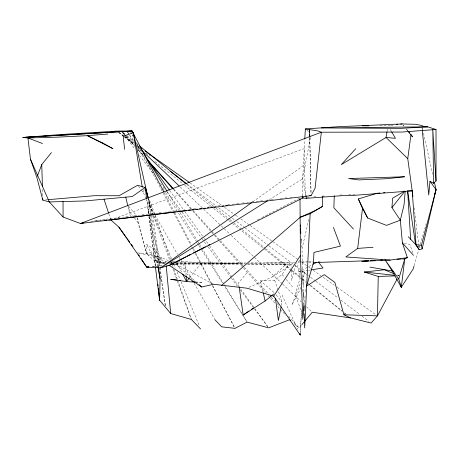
<?xml version="1.0" encoding="UTF-8"?>
<svg xmlns="http://www.w3.org/2000/svg" width="459" height="459" viewBox="0 0 459 459"><rect width="100%" height="100%" fill="white"/><g stroke="black" fill="none" stroke-linecap="round" stroke-linejoin="round"><path stroke-width="0.34" stroke-dasharray="2.29 1.72" d="M302.642 195.907L302.67 178.792L304.753 139.484M168.436 260.712L161.476 257.528L137.465 252.926L146.369 253.345L161.476 257.528L159.789 263.368L155.945 262.198L146.369 253.345L146.582 244.366L156.261 250.729L159.789 263.368L164.729 263.621M301.546 309.469L300.306 333.636L301.437 312.218L295.321 294.104L300.043 278.217L296.807 262.628M302.458 291.689L302.601 288.86M304.437 302.297L305.206 294.546M305.482 291.729L305.763 288.912M387.098 131.251L387.459 129.174M305.757 194.834L302.67 178.792L310.496 137.379M281.39 305.47L282.078 302.051L278.269 290.822M303.055 280.96L301.947 248.956L309.182 217.876M300.639 287.242L299.882 289.979L291.89 304.937L300.668 282.664M302.338 281.08L304.799 272.181L302.062 272.032M295.906 264.671L291.528 280.317L291.465 269.967M414.184 265.52L418.522 250.482M419.503 247.068L420.094 245.014M420.295 244.331L426.199 223.831M302.475 278.079L304.799 272.181M144.384 189.251L143.093 192.149L146.404 198.994M263.064 292.194L260.345 280.707L274.683 280.254L282.13 274.539L289.749 262.875L294.592 262.227M189.556 277.695L201.34 262.841L238.055 263.254L176.118 262.996M293.869 323.371L299.153 327.967L301.408 325.253M246.833 272.887L238.594 282.761L239.093 286.267M248.956 287.334L272.52 276.863L286.25 264.045L291.431 264.447L291.448 267.207M155.945 262.198L161.476 257.528M272.646 294.953L274.792 293.232L260.345 280.707M252.72 201.874L303.439 165.538M272.451 294.844L273.621 294.041M272.52 276.863L291.431 264.447L247.057 263.931M269.284 199.734L302.67 178.792M301.379 271.992L298.643 271.843L301.138 270.523M301.764 270.196L308.006 266.897M308.632 266.564L311.753 264.918M257.482 219.861L259.387 218.88M261.923 217.572L299.985 197.944M114.228 218.719L304.225 148.618L305.292 195.609M137.316 217.698L137.964 222.42L146.369 253.345L156.261 250.729L154.912 259.914L159.789 263.368M90.624 221.473L105.312 219.299M171.993 264.877L176.032 264.189L243.958 264.522M298.643 271.843L301.431 271.407M302.125 271.298L307.696 270.42M308.396 270.311L310.485 269.984M390.161 125.456L378.79 125.76M390.861 125.364L392.967 125.1M106.023 219.213L154.419 213.481M155.131 213.395L163.668 212.385M164.379 212.299L168.648 211.794M169.36 211.708L171.494 211.456M174.345 211.117L176.48 210.865M179.326 210.532L180.748 210.36M183.594 210.021L185.017 209.855M188.574 209.436L190.714 209.178M193.56 208.845L195.695 208.593M207.795 207.158L212.064 206.653M212.775 206.567L214.198 206.401M217.755 205.976L220.601 205.638M227.721 204.794L231.279 204.375M231.99 204.289L236.259 203.785M236.97 203.698L239.105 203.446M241.95 203.113L244.09 202.861M246.936 202.522L248.359 202.35M251.916 201.931L253.339 201.765M256.185 201.426L260.454 200.922M261.171 200.835L262.594 200.669M266.151 200.244L268.286 199.992M271.131 199.654L273.266 199.401M280.386 198.558L282.52 198.305M285.366 197.967L286.789 197.8M290.346 197.381L291.769 197.209M339.689 195.115L341.714 194.886M152.279 266.541L162.061 265.572M171.838 264.602L176.032 264.189L213.544 284.247M45.665 199.883L47.076 199.757M306.945 197.381L309.733 197.158M313.91 196.819L315.999 196.653M152.348 266.656L161.528 265.945M322.264 196.142L325.092 196.045L322.264 196.142L324.393 196.085M397.448 275.825L398.871 275.779L397.196 274.58M348.725 194.513L356.557 194.283M96.057 220.395L101.703 220.228M317.995 261.619L321.535 261.527M298.092 261.928L300.932 261.882M301.643 261.871L308.041 261.773M308.752 261.762L313.021 261.693M247.544 264.482L286.25 264.045L248.365 263.707M177.587 261.647L185.006 261.636L201.34 262.841M265.939 262.927L289.749 262.875L249.03 262.892M158.407 266.995L157.225 258.515L161.166 262.932L165.452 262.927L161.166 262.932L154.912 259.914L146.582 244.366M170.45 262.927L171.878 262.927M176.17 262.927L245.462 262.892M308.741 262.565L313.508 262.582M170.421 262.967L171.844 262.973M161.166 262.932L165.452 262.967L161.166 262.932L153.157 233.516L149.634 216.396M170.455 263.013L171.89 263.024M176.176 263.064L244.796 263.678M157.225 258.515L165.808 261.527L167.896 261.555M172.762 261.613L175.545 261.641M170.473 263.036L171.901 263.053M176.199 263.105L246.34 263.919M168.969 263.833L170.381 263.902M173.909 264.08L176.032 264.189L196.383 282.256M298.006 262.032L299.343 262.112M302.016 262.273L306.698 262.554M195.689 282.193L202.763 282.692L195.637 281.952M397.454 275.624L398.871 275.779L397.551 275.234M404.322 243.35L410.088 244.704L412.836 253.316M171.603 262.164L174.133 263.323M174.764 263.609L176.032 264.189M418.292 246.299L421.029 248.153M118.738 132.335L123.993 136.065M124.578 136.478L134.504 143.524M136.839 145.182L138.595 146.421M189.986 182.877L221.525 205.248M224.445 207.319L234.962 214.772M235.542 215.185L238.462 217.256M240.803 218.914L249.558 225.128M250.144 225.541L272.336 241.285M272.921 241.698L298.62 259.926M299.205 260.339L300.955 261.584M301.54 261.997L307.966 266.553M308.551 266.966L310.886 268.624M313.222 270.282L320.812 275.67M323.147 277.322L334.244 285.194M337.164 287.265L376.3 315.017M118.697 132.387L123.838 136.271M124.406 136.702L134.12 144.034M137.545 146.622L139.261 147.918M146.111 153.094L150.11 156.112M187.238 184.151L216.361 206.148M218.65 207.87L231.784 217.79M232.357 218.226L234.641 219.947M236.924 221.674L244.349 227.28M244.922 227.71L268.337 245.399M268.911 245.829L294.609 265.239M295.183 265.669L301.465 270.414M302.033 270.844L307.748 275.159M308.316 275.589L310.032 276.886M310.6 277.316L315.172 280.765M315.74 281.195L338.019 298.017M340.871 300.175L359.718 314.409M362.008 316.136L368.858 321.311M118.657 132.433L123.689 136.461M124.246 136.908L134.303 144.952M137.66 147.632L139.892 149.422M154.981 161.488L182.361 183.388M184.598 185.178L211.415 206.63M213.653 208.42L228.18 220.039M228.737 220.486L232.093 223.172M232.65 223.619L263.942 248.646M264.499 249.094L290.765 270.104M291.322 270.546L301.942 279.043M302.498 279.485L305.849 282.17M309.762 285.297L342.173 311.225M344.405 313.009L345.524 313.904M123.224 132.645L126.558 135.359M127.114 135.812L133.781 141.252M136.564 143.518L138.228 144.878M186.589 184.288L213.819 206.487M216.046 208.294L229.385 219.167M229.942 219.62L233.275 222.34M233.832 222.793L241.612 229.139M242.168 229.586L264.958 248.164M265.514 248.617L291.637 269.909M292.194 270.362L299.974 276.702M302.194 278.515L305.533 281.235M308.31 283.496L309.98 284.855M310.536 285.309L342.213 311.133M344.439 312.946L345.552 313.853M306.951 130.287L308.54 131.63M123.115 132.766L126.231 135.721M126.753 136.214L134.028 143.116M137.666 146.57L139.22 148.045M180.272 186.997L203.136 208.69M203.653 209.178L220.802 225.449M221.324 225.943L230.676 234.819M231.193 235.312L282.119 283.628M282.635 284.115L301.345 301.867M306.537 306.796L311.736 311.724M125.875 136.071L122.519 132.347L125.841 136.088M126.357 136.598L134.998 146.169M138.354 149.886L144.115 156.267M173.875 189.223L192.596 209.958M193.073 210.486L214.674 234.411M215.156 234.939L219.953 240.258M220.435 240.786L243.953 266.834M244.435 267.368L268.435 293.944M271.315 297.134L274.671 300.857M277.07 303.514L278.992 305.642M288.591 316.274L299.153 327.967M126.317 136.621L134.889 146.232M138.222 149.967L143.937 156.37M173.456 189.464L191.076 209.212M192.981 211.347L211.071 231.629M211.547 232.162L213.928 234.83M214.405 235.364L219.167 240.705M219.643 241.239L242.977 267.39M243.454 267.924L265.354 292.475M268.211 295.682L270.116 297.816M270.592 298.35L275.354 303.686M277.735 306.354L285.831 315.431M128.572 206.372L137.132 216.35M403.88 126.036L402.991 124.991L403.828 126.093M406.554 129.174L407.89 130.746M282.13 274.539L284.385 277.225M286.187 279.37L292.498 286.892M276.157 294.885L282.078 302.051M406.422 129.318L407.718 130.93M138.452 186.331L141.831 190.565M142.25 191.093L143.093 192.149L142.864 190.732M133.959 217.405L129.954 212.385L128.084 206.607M134.407 217.962L137.964 222.42M122.415 132.433L124.986 135.87M125.416 136.443L134.854 149.049M139.57 155.354L153.725 174.271M160.587 183.439L164.873 189.171M166.588 191.46L181.603 211.519M182.034 212.092L201.759 238.456M202.189 239.03L203.905 241.325M204.335 241.899L207.766 246.483M208.197 247.057L230.929 277.431M231.353 278.005L237.36 286.026M240.361 290.042L254.085 308.379M254.516 308.953L267.815 326.722M127.493 131.911L129.168 134.235M129.587 134.82L133.776 140.632M137.126 145.285L141.315 151.097M169.801 190.64L184.466 210.991M184.885 211.57L203.739 237.739M204.157 238.319L209.184 245.295M209.602 245.881L238.927 286.582M240.602 288.906L254.424 308.098M254.848 308.678L267.832 326.705M127.413 131.957L129.318 134.986M129.702 135.589L134.275 142.858M137.706 148.309L150.282 168.287M162.859 188.27L165.142 191.902M165.527 192.51L176.962 210.675M178.482 213.096L197.158 242.765M197.542 243.368L198.684 245.186M199.063 245.794L200.21 247.608M201.731 250.029L222.695 283.335M224.979 286.967L247.085 322.086M131.899 133.781L130.781 131.945L131.785 133.839M167.432 191.862L197.72 241.382M198.093 241.996L199.217 243.827M199.59 244.44L223.9 284.178M224.273 284.792L246.713 321.472M390.173 129.323L391.234 131.125M154.637 214.525L150.007 206.458L146.702 199.613L148.796 215.862M154.993 215.145L177.415 254.223M179.194 257.321L180.617 259.805M180.972 260.425L192.005 279.651M194.14 283.375L215.139 319.969M132.117 134.476L133.127 136.369M136.478 142.686L162.939 192.573M163.278 193.205L173.33 212.156M173.663 212.787L191.42 246.259M191.753 246.89L194.1 251.308M195.436 253.838L234.974 328.357M164.167 192.55L174.42 212.224M174.753 212.861L191.294 244.59M193.279 248.399L195.264 252.203M195.597 252.84L212.471 285.205M212.804 285.842L234.641 327.726M176.881 262.898L181.689 272.221M282.067 295.103L297.598 329.258M153.558 215.064L150.007 206.458L148.171 198.845M153.834 215.73L171.591 258.761M172.687 261.406L173.508 263.391M173.777 264.057L175.418 268.027M177.059 271.998L180.06 279.284M181.156 281.929L199.458 326.286M153.208 215.202L150.007 206.458L148.28 198.81M153.455 215.873L169.457 259.587M172.9 269.008L177.088 280.438M177.329 281.109L191.363 319.447L177.977 280.983M170.467 259.387L151.212 204.054L148.762 199.005L156.031 266.708M171.402 262.089L172.108 264.114M172.343 264.786L173.049 266.811M173.984 269.513L177.742 280.306M274.683 280.254L278.045 290.163M108.881 213.946L110.653 219.293M137.47 217.721L146.369 253.345M132.794 135.164L133.127 136.547M127.992 206.659L130.27 216.023M422.418 128.279L422.728 129.673M423.502 133.162L432.642 174.311M149.496 215.713L146.857 199.906M148.928 213.774L148.085 208.862L148.71 213.819M149.404 216.579L158.039 267.086M151.292 215.265L148.762 199.005L150.007 206.458L151.212 204.054L152.784 215.351M151.401 215.971L165.469 306.44L152.881 216.057M148.888 216.568L155.349 266.891M149.072 216.654L155.417 266.926M414.242 207.864L418.711 245.467M418.797 246.179L418.964 247.596M422.01 127.613L422.223 129.742M165.808 261.527L165.94 262.955M185.006 261.636L186.021 275.148M301.402 241.187L301.947 248.956M303.204 285.228L303.451 292.343M303.646 298.034L303.795 302.303M42.509 189.452L42.721 196.567M309.785 138.05L311.041 193.537M309.733 138.016L311.001 193.509"/><path stroke-width="0.69" d="M108.754 220.022L110.871 219.959L118.887 227.119L146.696 267.098L160.616 267.872L169.302 265.342L302.642 198.047L302.642 195.907M394.264 273.868L384.39 269.766L364.268 272.026L378.239 276.433L377.464 315.849L371.142 323.038L350.556 317.926L312.252 312.218L301.861 324.708M158.504 267.7L160.076 279.009L159.623 300.203L170.691 313.537L191.363 319.447L200.554 328.937M334.284 195.718L333.854 207.761L353.447 229.064M306.36 286.886L313.508 262.582L313.945 252.421L340.44 246.127L333.458 227.429M322.275 196.831L322.442 206.458L310.152 213.728L304.684 327.904L304.191 313.681M167.885 265.451L169.302 265.342L201.736 287.013L213.544 284.247L246.994 288.206L273.702 296.164L300.238 335.053L300.312 333.63M304.793 138.784L305.361 128.945L338.868 126.673L402.101 123.947L415.424 124.286L421.798 125.485L424.001 126.684L427.587 126.816L436.016 129.484L436.016 180.926L433.629 183.319L429.997 181.253L428.74 195.006L422.297 130.454M402.635 259.054L404.746 258.962L407.363 257.625L402.394 242.897L400.328 220.194L391.934 207.611L392.617 198.196L404.649 191.059M405.188 191.409L404.029 204.909L400.328 220.194L386.501 225.38L367.659 218.014L362.501 208.386L358.313 198.936L376.535 193.446M304.087 305.82L302.762 319.212L300.416 255.543L299.997 198.661M407.363 257.625L390.219 260.075L345.834 256.954L357.681 248.399L362.501 208.386M398.745 278.934L385.044 259.846L392.175 270.976L401.298 287.277L404.746 258.962L398.745 278.934L401.298 287.277L413.203 268.934L413.989 266.203M412.383 192.252L407.758 158.659L411.006 134.407M107.831 134.039L87.411 135.663L58.178 137.121L27.947 137.97L22.95 137.459L60.204 134.567L116.982 131.096L132.072 130.993L131.957 131.704L133.334 132.72L148.119 198.11M386.983 131.94L386.03 137.47L341.307 164.615L355.754 148.682M281.12 306.836L278.366 320.514L275.434 298.126M408.303 236.729L415.556 244.446L419.216 249.725L422.125 248.898L436.05 189.659L434.501 182.682M422.125 248.898L421.442 245.267L436.05 189.659L429.997 181.253M434.472 195.127L436.05 189.659M37.351 176.141L41.752 164.563L51.448 152.589M397.196 278.911L377.464 315.849L343.923 314.765L334.881 282.417L324.238 274.66L307.432 285.596M42.498 143.529L27.947 137.97L30.455 159.21L49.308 201.937L63.09 217.038L80.428 223.493L311.053 195.643L315.092 188.207L321.346 132.215L317.823 130.924L305.361 128.945M273.702 296.164L300.416 255.543M391.934 207.611L404.821 191.248M177.117 280.024L170.702 279.359L186.503 281.551L189.119 278.246M221.559 285.464L300.238 217.285L315.545 210.365L322.442 206.458M239.191 286.967L243.167 315.012L265.141 300.972L272.112 295.384M251.555 202.712L160.616 267.872L267.459 200.876M243.167 315.012L249.025 310.978M251.366 309.366L253.121 308.155M270.69 296.055L271.866 295.246M313.004 264.258L316.75 262.278M169.302 265.342L185.797 256.833M187.065 256.179L190.238 254.544M193.405 252.909L205.46 246.69M208.633 245.054L209.901 244.4M300.238 217.285L310.152 213.728M83.825 222.822L80.428 223.493L321.346 132.215L401.964 132.049L436.016 129.484M311.179 269.869L323.021 268.01L318.414 262.152M396.478 124.659L397.884 124.481M400.696 124.125L402.101 123.947M110.871 219.959L175.441 211.874M176.864 211.697L186.796 210.452M188.213 210.274L190.342 210.004M191.764 209.826L193.893 209.562M196.022 209.293L197.439 209.115M199.567 208.851L201.696 208.581M203.825 208.317L205.242 208.139M207.37 207.875L208.793 207.697M210.922 207.428L212.339 207.25M214.468 206.986L215.885 206.808M222.276 206.005L223.694 205.827M225.822 205.563L227.239 205.385M302.642 198.047L306.428 198.317L344.244 195.5L353.355 195.419L412.216 190.835L416.026 244.779L419.216 249.725M140.924 258.239L146.696 267.098L148.791 266.891M30.455 159.21L36.858 177.432L42.83 200.124L49.308 201.937L84.915 200.962L132.232 196.555L145.159 187.507L148.55 198.328M377.212 193.245L380.018 192.987M383.517 192.671L384.923 192.545M47.788 199.699L94.52 195.695L119.082 195.741L137.608 185.275L145.159 187.507L146.668 198.529M302.074 197.772L303.468 197.663M146.696 267.098L148.814 266.931M357.681 248.399L373.035 247.298M132.072 130.993L22.95 137.459L132.072 130.993L163.834 191.919M368.221 260.919L361.91 261.32L390.219 260.075M370.321 260.787L375.227 260.471M380.838 260.115L382.238 260.024M313.508 262.582L368.6 260.723M397.006 259.306L401.223 259.117M378.239 276.433L395.314 275.893M104.526 220.142L106.643 220.085M410.644 239.317L407.638 190.904L412.216 190.835M362.409 125.823L368.818 125.8M309.773 195.637L311.053 195.643M182.653 274.086L186.503 281.551L194.983 282.147M416.026 244.779L421.442 245.267M179.251 280.248L180.68 280.397M192.074 281.579L194.214 281.803M364.268 272.026L394.631 275.32M370.006 267.132L392.175 270.976L393.288 271.774M343.923 314.765L350.556 317.926M416.652 245.186L415.556 244.446L407.638 190.904M145.015 150.977L189.406 182.464M170.1 171.207L186.664 183.715M139.341 145.778L186.033 183.835M290.696 320.617L289.64 319.699L268.67 327.864L247.085 322.086L234.974 328.357L221.72 326.831L215.139 319.969M199.057 284.632L201.736 287.013M141.82 150.512L179.234 186.01M407.758 158.659L386.03 137.47L395.48 138.331L391.59 131.727M147.477 159.99L173.393 188.695M402.394 242.897L413.467 255.307M149.175 162.239L172.98 188.93M408.332 131.268L409.669 132.84M408.149 131.469L412.469 136.839L411.373 135.015M146.76 158.659L169.382 190.055M118.887 227.119L126.317 237.441M127.143 238.588L129.622 242.031M131.274 244.326L132.921 246.615M138.618 254.699L139.387 255.875M140.127 147.23L167.053 191.248M358.313 198.936L367.659 218.014M299.652 333.768L300.238 335.053M104.015 199.24L108.663 213.274M145.331 187.077L147.672 196.768M263.219 292.865L265.141 300.972M125.749 197.129L127.671 205.322M401.011 285.923L401.298 287.277M305.889 195.528L306.428 198.317M158.039 267.086L160.076 279.009M142.279 187.197L133.334 132.72L123.167 136.248L124.63 149.347M155.509 267.631L159.623 300.203L158.705 291.649M412.555 193.675L412.893 196.509M157.942 284.523L158.091 285.951M158.321 288.086L158.55 290.226M166.21 265.801L170.691 313.537M186.073 275.859L186.503 281.551M300.261 224.944L300.41 227.062M300.513 228.473L300.857 233.419M301.253 239.07L301.351 240.482M436.016 180.926L432.768 129.323L433.629 183.319M303.078 281.671L303.181 284.517M303.451 292.343L303.623 297.323M303.818 303.009L304.093 310.835M41.752 164.563L42.423 186.612M42.785 198.701L42.83 200.124M309.618 132.335L309.538 129.472L309.716 137.304M309.682 134.476L309.745 136.621M63.026 201.455L63.09 217.038M404.459 176.772L387.057 178.7L358.628 179.917L348.588 178.54L404.459 176.772M427.587 126.816L401.132 128.331L321.346 127.952L427.587 126.816M102.512 142.841L87.411 135.663L112.96 148.693L102.512 142.841"/></g></svg>
